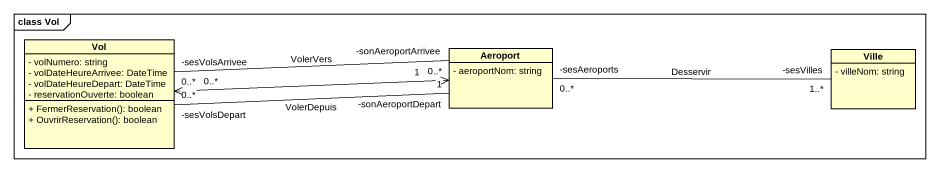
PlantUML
@startuml
mainframe class Vol
hide circle
hide empty members
skinparam classAttributeIconSize 0
class Vol {
  - volNumero: string
  - volDateHeureArrivee: DateTime
  - volDateHeureDepart: DateTime
  - reservationOuverte: boolean
  + FermerReservation(): boolean
  + OuvrirReservation(): boolean
}
class Aeroport {
  - aeroportNom: string
}
class Ville {
  - villeNom: string
}
Vol "-sesVolsDepart\n0..*" -right- "-sonAeroportDepart\n1" Aeroport : VolerDepuis
Vol "0..*" <-right-> "0..*" Aeroport
Vol "-sesVolsArrivee\n0..*" -right- "-sonAeroportArrivee\n1" Aeroport : VolerVers
Aeroport "-sesAeroports\n0..*" -right- "-sesVilles\n1..*" Ville : Desservir
@enduml
